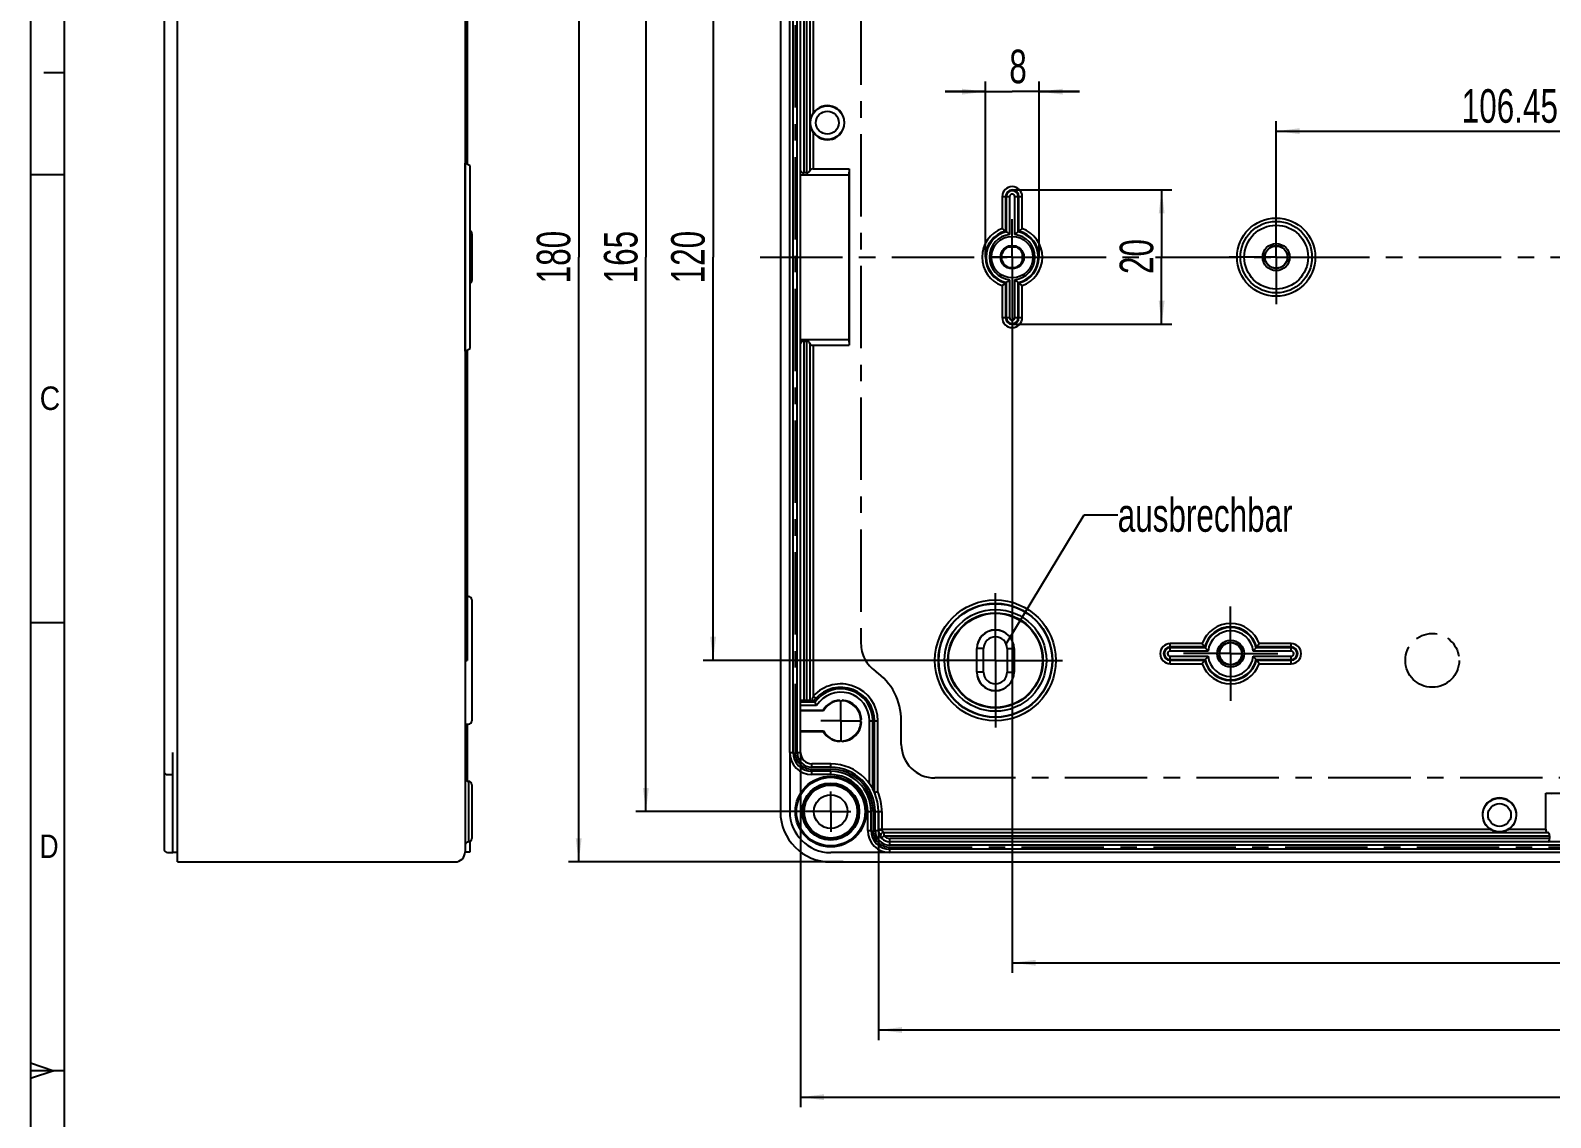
# Model space of a CAD drawing. Header units: millimetres. Extents: x 0 to 594, y 0 to 420.
# Drawn here: x 0 to 226.2, y 141.5 to 303.3 of the extents above; entities that cross this region are included whole.
import ezdxf

# ---------------------------------------------------------------- set-up
doc = ezdxf.new("R2010")
doc.units = ezdxf.units.MM
doc.header["$LTSCALE"] = 32.67
doc.linetypes.add('CENTER', pattern=[0.6, 0.375, -0.075, 0.075, -0.075])
doc.linetypes.add('PHANTOM', pattern=[0.8, 0.45, -0.05, 0.1, -0.05, 0.1, -0.05])
doc.layers.get('0').update_dxf_attribs({"linetype": 'CONTINUOUS'})
for name, color, linetype in [('AUSFORMSCHRAEGEN', 7, 'CONTINUOUS'), ('AUSW-EINSAETZE', 7, 'CONTINUOUS'), ('BEZUGSACHSEN', 7, 'CONTINUOUS'), ('DEFAULT_1', 7, 'CENTER'), ('RUNDUNGEN', 7, 'CONTINUOUS'), ('TEIL_STARTBEZUEGE', 7, 'CONTINUOUS'), ('TYPE', 7, 'CONTINUOUS'), ('ZEICHNUNGSBEMASSUNGEN', 7, 'CONTINUOUS')]:
    doc.layers.add(name, color=color, linetype=linetype)
doc.styles.get("Standard").update_dxf_attribs({"font": 'txt', "width": 0.7})
doc.styles.add('TEXTSTYLE_3', font='txt', dxfattribs={"width": 0.833333})
doc.styles.add('TEXTSTYLE_4', font='txt', dxfattribs={"width": 0.904762})
doc.dimstyles.new('DIMSTYLE_1', dxfattribs={"dimtxt": 5, "dimasz": 3.5, "dimexe": 1.5, "dimexo": 0, "dimgap": 1.25, "dimtad": 1, "dimdec": 3, "dimdsep": 46, "dimtxsty": 'Standard', "dimblk": '_FILLED', "dimblk1": '_FILLED', "dimblk2": '_FILLED', "dimcen": 0.09, "dimclrt": 5, "dimazin": 2, "dimtp": 0.3, "dimtm": 0.3, "dimtfac": 1, "dimtdec": 3, "dimtofl": 0, "dimtmove": 0, "dimatfit": 3, "dimldrblk": '_FILLED', "dimfxl": 1, "dimtolj": 1, "dimarcsym": 0})
doc.dimstyles.new('DIMSTYLE_12', dxfattribs={"dimtxt": 5, "dimasz": 3.5, "dimexe": 1.5, "dimexo": 0, "dimgap": 1.25, "dimtad": 1, "dimdsep": 46, "dimtxsty": 'Standard', "dimblk": '_FILLED', "dimblk1": '_FILLED', "dimblk2": '_FILLED', "dimcen": 0.09, "dimclrt": 5, "dimazin": 2, "dimtp": 0.5, "dimtm": 0.5, "dimtfac": 1, "dimtofl": 0, "dimtmove": 0, "dimatfit": 3, "dimldrblk": '_FILLED', "dimfxl": 1, "dimtolj": 1, "dimarcsym": 0})
doc.dimstyles.new('DIMSTYLE_2', dxfattribs={"dimtxt": 5, "dimasz": 3.5, "dimexe": 1.5, "dimexo": 0, "dimgap": 1.25, "dimtad": 1, "dimdec": 3, "dimdsep": 46, "dimtxsty": 'Standard', "dimblk": '_FILLED', "dimblk1": '_FILLED', "dimblk2": '_FILLED', "dimcen": 0.09, "dimclrt": 5, "dimazin": 2, "dimtp": 0.5, "dimtm": 0.5, "dimtfac": 1, "dimtdec": 3, "dimtofl": 0, "dimtmove": 0, "dimatfit": 3, "dimldrblk": '_FILLED', "dimfxl": 1, "dimtolj": 1, "dimarcsym": 0})
doc.dimstyles.new('DIMSTYLE_3', dxfattribs={"dimtxt": 5, "dimasz": 3.5, "dimexe": 1.5, "dimexo": 0, "dimgap": 1.25, "dimtad": 1, "dimdec": 0, "dimdsep": 46, "dimtxsty": 'Standard', "dimblk": '_FILLED', "dimblk1": '_FILLED', "dimblk2": '_FILLED', "dimcen": 0.09, "dimclrt": 5, "dimazin": 2, "dimtp": 0.2, "dimtm": 0.2, "dimtfac": 1, "dimtdec": 0, "dimtofl": 0, "dimtmove": 0, "dimatfit": 3, "dimldrblk": '_FILLED', "dimfxl": 1, "dimtolj": 1, "dimarcsym": 0})
doc.dimstyles.new('DIMSTYLE_4', dxfattribs={"dimtxt": 5, "dimasz": 3.5, "dimexe": 1.5, "dimexo": 0, "dimgap": 1.25, "dimtad": 1, "dimdec": 1, "dimdsep": 46, "dimtxsty": 'Standard', "dimblk": '_FILLED', "dimblk1": '_FILLED', "dimblk2": '_FILLED', "dimcen": 0.09, "dimclrt": 5, "dimazin": 2, "dimtp": 0.2, "dimtm": 0.2, "dimtfac": 1, "dimtdec": 1, "dimtofl": 0, "dimtmove": 0, "dimatfit": 3, "dimldrblk": '_FILLED', "dimfxl": 1, "dimtolj": 1, "dimarcsym": 0})
doc.dimstyles.get("Standard").update_dxf_attribs({"dimtxt": 5, "dimasz": 3.5, "dimexe": 1.5, "dimexo": 0, "dimtad": 1, "dimdsep": 46, "dimtxsty": 'Standard', "dimblk": '_FILLED', "dimblk1": '_FILLED', "dimblk2": '_FILLED', "dimcen": 0.09, "dimclrt": 5, "dimazin": 2, "dimtol": 1, "dimtp": 0.05, "dimtm": 0.05, "dimtfac": 1, "dimtofl": 0, "dimtmove": 0, "dimatfit": 3, "dimldrblk": '_FILLED', "dimfxl": 1, "dimtolj": 1, "dimarcsym": 0})

# ---------------------------------------------------------------- blocks, each defined once
blk = doc.blocks.new('_FILLED')
at = {"color": 0, "linetype": 'ByBlock'}
blk.add_solid([(0, 0), (-1, 0.125), (-1, -0.125)], dxfattribs=at)
blk = doc.blocks.new('*D5')
at = {"layer": 'ZEICHNUNGSBEMASSUNGEN', "color": 2, "linetype": 'Continuous', "transparency": 16777216}
for p, q in [((133.58, 329.57), (100.08, 329.57)), ((101.58, 329.57), (101.58, 269.57)), ((101.58, 209.57), (101.58, 269.57)), ((133.58, 209.57), (100.08, 209.57))]:
    blk.add_line(p, q, dxfattribs=at)
at = {"layer": 'ZEICHNUNGSBEMASSUNGEN', "color": 2, "linetype": 'Continuous', "transparency": 16777216, "xscale": 3.5, "yscale": 3.5, "zscale": 3.5}
for p, rotation in [((101.58, 329.57), 90), ((101.58, 209.57), 270)]:
    blk.add_blockref('_FILLED', p, dxfattribs=dict(at, rotation=rotation))
at = {"layer": 'ZEICHNUNGSBEMASSUNGEN', "color": 5, "linetype": 'Continuous', "transparency": 16777216, "insert": (95.33, 269.57), "char_height": 5, "width": 16.0714, "attachment_point": 2, "rotation": 90, "line_spacing_factor": 0.9}
blk.add_mtext('120', dxfattribs=at)
blk = doc.blocks.new('*D6')
at = {"layer": 'ZEICHNUNGSBEMASSUNGEN', "color": 2, "linetype": 'Continuous', "transparency": 16777216}
for p, q in [((111.58, 352.07), (90.08, 352.07)), ((91.58, 352.07), (91.58, 269.57)), ((91.58, 187.07), (91.58, 269.57)), ((116.08, 187.07), (90.08, 187.07))]:
    blk.add_line(p, q, dxfattribs=at)
at = {"layer": 'ZEICHNUNGSBEMASSUNGEN', "color": 2, "linetype": 'Continuous', "transparency": 16777216, "xscale": 3.5, "yscale": 3.5, "zscale": 3.5}
for p, rotation in [((91.58, 352.07), 90), ((91.58, 187.07), 270)]:
    blk.add_blockref('_FILLED', p, dxfattribs=dict(at, rotation=rotation))
at = {"layer": 'ZEICHNUNGSBEMASSUNGEN', "color": 5, "linetype": 'Continuous', "transparency": 16777216, "insert": (85.33, 269.57), "char_height": 5, "width": 15.5357, "attachment_point": 2, "rotation": 90, "line_spacing_factor": 0.9}
blk.add_mtext('165', dxfattribs=at)
blk = doc.blocks.new('*D7')
at = {"layer": 'ZEICHNUNGSBEMASSUNGEN', "color": 2, "linetype": 'Continuous', "transparency": 16777216}
for p, q in [((185.36, 276.57), (185.36, 289.81)), ((291.81, 276.57), (291.81, 289.81)), ((185.36, 288.31), (238.58, 288.31)), ((291.81, 288.31), (238.58, 288.31))]:
    blk.add_line(p, q, dxfattribs=at)
at = {"layer": 'ZEICHNUNGSBEMASSUNGEN', "color": 2, "linetype": 'Continuous', "transparency": 16777216, "xscale": 3.5, "yscale": 3.5, "zscale": 3.5, "rotation": 180}
blk.add_blockref('_FILLED', (185.36, 288.31), dxfattribs=at)
at = {"layer": 'ZEICHNUNGSBEMASSUNGEN', "color": 2, "linetype": 'Continuous', "transparency": 16777216, "xscale": 3.5, "yscale": 3.5, "zscale": 3.5}
blk.add_blockref('_FILLED', (291.81, 288.31), dxfattribs=at)
at = {"layer": 'ZEICHNUNGSBEMASSUNGEN', "color": 5, "linetype": 'Continuous', "transparency": 16777216, "insert": (220.13, 294.56), "char_height": 5, "width": 31.6071, "attachment_point": 2, "line_spacing_factor": 0.9}
blk.add_mtext('106.45', dxfattribs=at)
blk = doc.blocks.new('*D8')
at = {"layer": 'ZEICHNUNGSBEMASSUNGEN', "color": 2, "linetype": 'Continuous', "transparency": 16777216}
for p, q in [((146.08, 266.57), (146.08, 163.07)), ((331.08, 262.57), (331.08, 163.07)), ((146.08, 164.57), (238.58, 164.57)), ((331.08, 164.57), (238.58, 164.57))]:
    blk.add_line(p, q, dxfattribs=at)
at = {"layer": 'ZEICHNUNGSBEMASSUNGEN', "color": 2, "linetype": 'Continuous', "transparency": 16777216, "xscale": 3.5, "yscale": 3.5, "zscale": 3.5, "rotation": 180}
blk.add_blockref('_FILLED', (146.08, 164.57), dxfattribs=at)
at = {"layer": 'ZEICHNUNGSBEMASSUNGEN', "color": 2, "linetype": 'Continuous', "transparency": 16777216, "xscale": 3.5, "yscale": 3.5, "zscale": 3.5}
blk.add_blockref('_FILLED', (331.08, 164.57), dxfattribs=at)
at = {"layer": 'ZEICHNUNGSBEMASSUNGEN', "color": 5, "linetype": 'Continuous', "transparency": 16777216, "insert": (238.58, 170.82), "char_height": 5, "width": 15.5357, "attachment_point": 2, "line_spacing_factor": 0.9}
blk.add_mtext('185', dxfattribs=at)
blk = doc.blocks.new('*D9')
at = {"layer": 'ZEICHNUNGSBEMASSUNGEN', "color": 2, "linetype": 'Continuous', "transparency": 16777216}
for p, q in [((126.18, 187.07), (126.18, 153.07)), ((350.98, 187.07), (350.98, 153.07)), ((126.18, 154.57), (238.58, 154.57)), ((350.98, 154.57), (238.58, 154.57))]:
    blk.add_line(p, q, dxfattribs=at)
at = {"layer": 'ZEICHNUNGSBEMASSUNGEN', "color": 2, "linetype": 'Continuous', "transparency": 16777216, "xscale": 3.5, "yscale": 3.5, "zscale": 3.5, "rotation": 180}
blk.add_blockref('_FILLED', (126.18, 154.57), dxfattribs=at)
at = {"layer": 'ZEICHNUNGSBEMASSUNGEN', "color": 2, "linetype": 'Continuous', "transparency": 16777216, "xscale": 3.5, "yscale": 3.5, "zscale": 3.5}
blk.add_blockref('_FILLED', (350.98, 154.57), dxfattribs=at)
at = {"layer": 'ZEICHNUNGSBEMASSUNGEN', "color": 5, "linetype": 'Continuous', "transparency": 16777216, "insert": (238.58, 160.82), "char_height": 5, "width": 27.8571, "attachment_point": 2, "line_spacing_factor": 0.9}
blk.add_mtext('224.8', dxfattribs=at)
blk = doc.blocks.new('*D11')
at = {"layer": 'ZEICHNUNGSBEMASSUNGEN', "color": 2, "linetype": 'Continuous', "transparency": 16777216}
for p, q in [((114.58, 195.87), (114.58, 143.07)), ((362.58, 195.87), (362.58, 143.07)), ((114.58, 144.57), (238.58, 144.57)), ((362.58, 144.57), (238.58, 144.57))]:
    blk.add_line(p, q, dxfattribs=at)
at = {"layer": 'ZEICHNUNGSBEMASSUNGEN', "color": 2, "linetype": 'Continuous', "transparency": 16777216, "xscale": 3.5, "yscale": 3.5, "zscale": 3.5, "rotation": 180}
blk.add_blockref('_FILLED', (114.58, 144.57), dxfattribs=at)
at = {"layer": 'ZEICHNUNGSBEMASSUNGEN', "color": 2, "linetype": 'Continuous', "transparency": 16777216, "xscale": 3.5, "yscale": 3.5, "zscale": 3.5}
blk.add_blockref('_FILLED', (362.58, 144.57), dxfattribs=at)
at = {"layer": 'ZEICHNUNGSBEMASSUNGEN', "color": 5, "linetype": 'Continuous', "transparency": 16777216, "insert": (238.58, 150.82), "char_height": 5, "width": 17.6786, "attachment_point": 2, "line_spacing_factor": 0.9}
blk.add_mtext('248', dxfattribs=at)
blk = doc.blocks.new('*D14')
at = {"layer": 'ZEICHNUNGSBEMASSUNGEN', "color": 2, "linetype": 'Continuous', "transparency": 16777216}
for p, q in [((146.08, 279.56), (169.82, 279.56)), ((168.32, 279.56), (168.32, 269.57)), ((168.32, 259.57), (168.32, 269.57)), ((146.08, 259.57), (169.82, 259.57))]:
    blk.add_line(p, q, dxfattribs=at)
at = {"layer": 'ZEICHNUNGSBEMASSUNGEN', "color": 2, "linetype": 'Continuous', "transparency": 16777216, "xscale": 3.5, "yscale": 3.5, "zscale": 3.5}
for p, rotation in [((168.32, 279.56), 90), ((168.32, 259.57), 270)]:
    blk.add_blockref('_FILLED', p, dxfattribs=dict(at, rotation=rotation))
at = {"layer": 'ZEICHNUNGSBEMASSUNGEN', "color": 5, "linetype": 'Continuous', "transparency": 16777216, "insert": (162.07, 269.65), "char_height": 5, "width": 11.7857, "attachment_point": 2, "rotation": 90, "line_spacing_factor": 0.9}
blk.add_mtext('20', dxfattribs=at)
blk = doc.blocks.new('*D15')
at = {"layer": 'ZEICHNUNGSBEMASSUNGEN', "color": 2, "linetype": 'Continuous', "transparency": 16777216}
for p, q in [((142.09, 294.19), (136.09, 294.19)), ((136.09, 294.19), (146.08, 294.19)), ((142.09, 269.57), (142.09, 295.69)), ((156.08, 294.19), (146.08, 294.19)), ((150.08, 269.57), (150.08, 295.69)), ((150.08, 294.19), (156.08, 294.19))]:
    blk.add_line(p, q, dxfattribs=at)
at = {"layer": 'ZEICHNUNGSBEMASSUNGEN', "color": 2, "linetype": 'Continuous', "transparency": 16777216, "xscale": 3.5, "yscale": 3.5, "zscale": 3.5}
blk.add_blockref('_FILLED', (142.09, 294.19), dxfattribs=at)
at = {"layer": 'ZEICHNUNGSBEMASSUNGEN', "color": 2, "linetype": 'Continuous', "transparency": 16777216, "xscale": 3.5, "yscale": 3.5, "zscale": 3.5, "rotation": 180}
blk.add_blockref('_FILLED', (150.08, 294.19), dxfattribs=at)
at = {"layer": 'ZEICHNUNGSBEMASSUNGEN', "color": 5, "linetype": 'Continuous', "transparency": 16777216, "insert": (146.95, 300.44), "char_height": 5, "width": 5.8929, "attachment_point": 2, "line_spacing_factor": 0.9}
blk.add_mtext('8', dxfattribs=at)
blk = doc.blocks.new('*D41')
at = {"color": 2, "linetype": 'Continuous', "transparency": 16777216}
for p, q in [((118.6, 359.57), (80.08, 359.57)), ((81.58, 359.57), (81.58, 269.57)), ((81.58, 179.57), (81.58, 269.57)), ((120.94, 179.57), (80.08, 179.57))]:
    blk.add_line(p, q, dxfattribs=at)
at = {"color": 2, "linetype": 'Continuous', "transparency": 16777216, "xscale": 3.5, "yscale": 3.5, "zscale": 3.5}
for p, rotation in [((81.58, 359.57), 90), ((81.58, 179.57), 270)]:
    blk.add_blockref('_FILLED', p, dxfattribs=dict(at, rotation=rotation))
at = {"color": 5, "linetype": 'Continuous', "transparency": 16777216, "insert": (75.33, 269.57), "char_height": 5, "width": 16.0714, "attachment_point": 2, "rotation": 90, "line_spacing_factor": 0.9}
blk.add_mtext('180', dxfattribs=at)

msp = doc.modelspace()

# ---------------------------------------------------------------- linework, layer by layer
at = {"color": 2, "linetype": 'Continuous'}
for p, q in [((0, 420), (0, 0)), ((5, 297), (2, 297)), ((5, 281.8366), (0, 281.8366)), ((5, 215.1666), (0, 215.1666)), ((0, 149.67), (3.5, 148.5)), ((3.5, 148.5), (0, 147.33)), ((4.9988, 148.4978), (0, 148.4966))]:
    msp.add_line(p, q, dxfattribs=at)
at = {"color": 7, "linetype": 'Continuous'}
for p, q in [((5, 415), (5, 5)), ((64.9802, 329.5664), (64.9802, 283.3983)), ((64.6802, 255.5612), (64.6802, 283.5715)), ((65.4302, 283.1385), (64.6802, 283.5715)), ((65.4302, 255.9942), (65.4302, 283.1385)), ((144.4744, 270.2263), (144.4744, 268.9064)), ((144.5594, 269.0822), (144.5594, 270.0505)), ((146.7443, 271.1764), (145.4245, 271.1764)), ((145.6003, 271.0914), (146.5685, 271.0914)), ((147.6094, 269.0822), (147.6094, 270.0505)), ((147.6944, 270.2263), (147.6944, 268.9064)), ((146.7443, 267.9564), (145.4245, 267.9564)), ((145.6003, 268.0414), (146.5685, 268.0414)), ((64.6802, 255.5612), (65.4302, 255.9942)), ((64.9802, 255.7344), (64.9802, 209.5664)), ((141.8344, 207.8164), (141.8344, 211.3164)), ((145.3344, 211.3164), (145.3344, 207.8164)), ((64.6802, 209.8664), (64.9802, 209.8664)), ((64.6802, 209.5664), (64.9802, 209.5664)), ((64.9802, 200.0753), (64.9802, 194.014)), ((64.6802, 197.5428), (64.9802, 197.5428)), ((21.1802, 180.9664), (21.1802, 195.8664)), ((64.6802, 196.5345), (64.9802, 196.5345)), ((64.6802, 195.9164), (64.9802, 195.9164)), ((64.6802, 195.6164), (64.9802, 195.6164)), ((112.9844, 195.8664), (112.9844, 187.0664)), ((64.6802, 194.4845), (64.9802, 194.4845)), ((64.6802, 194.014), (64.9802, 194.014)), ((64.9802, 194.002), (64.9802, 191.604)), ((21.8802, 180.9664), (21.1802, 180.9664)), ((64.6802, 181.0664), (65.4302, 181.0664)), ((65.4302, 181.0664), (65.4302, 182.6431))]:
    msp.add_line(p, q, dxfattribs=at)
for centre, radius in [((118.5844, 289.5664), 1.7), ((146.0844, 269.5664), 1.74), ((178.5844, 210.5664), 2), ((119.0844, 187.0664), 2.5)]:
    msp.add_circle(centre, radius, dxfattribs=at)
for centre, radius, start, end in [((146.0844, 269.5664), 1.6, 107.612439, 162.387561), ((146.0844, 269.5664), 1.6, 17.612439, 72.387561), ((146.0844, 269.5664), 1.6, 197.612439, 252.387561), ((146.0844, 269.5664), 1.6, 287.612439, 342.387561), ((143.5844, 211.3164), 1.75, 0, 180), ((143.5844, 207.8164), 1.75, 180, 360), ((119.0844, 187.0664), 6.1, 180, 270)]:
    msp.add_arc(centre, radius, start, end, dxfattribs=at)
for centre, start_param, end_param in [((115.0844, 282.3937), 3.14159265, 4.71238898), ((115.0844, 256.739), 1.57079633, 3.14159265)]:
    msp.add_ellipse(centre, major_axis=(0.5, 0), ratio=0.57735027, start_param=start_param, end_param=end_param, dxfattribs=at)
for points, knots in [([(144.5594, 270.0505), (144.5525, 270.0663), (144.5258, 270.1257), (144.4967, 270.184), (144.4744, 270.2263)], [0, 0, 0, 0, 0.26518567, 1, 1, 1, 1]), ([(145.4245, 271.1764), (145.4382, 271.1692), (145.496, 271.1393), (145.5548, 271.1112), (145.6003, 271.0914)], [0, 0, 0, 0, 0.23708837, 1, 1, 1, 1]), ([(146.5685, 271.0914), (146.5844, 271.0983), (146.6437, 271.125), (146.702, 271.1541), (146.7443, 271.1764)], [0, 0, 0, 0, 0.26518567, 1, 1, 1, 1]), ([(147.6944, 270.2263), (147.6872, 270.2126), (147.6574, 270.1548), (147.6293, 270.096), (147.6094, 270.0505)], [0, 0, 0, 0, 0.23708837, 1, 1, 1, 1]), ([(144.4744, 268.9064), (144.4816, 268.9201), (144.5115, 268.9779), (144.5396, 269.0367), (144.5594, 269.0822)], [0, 0, 0, 0, 0.23708837, 1, 1, 1, 1]), ([(145.6003, 268.0414), (145.5845, 268.0345), (145.5251, 268.0077), (145.4668, 267.9786), (145.4245, 267.9564)], [0, 0, 0, 0, 0.26518567, 1, 1, 1, 1]), ([(146.7443, 267.9564), (146.7307, 267.9636), (146.6729, 267.9934), (146.6141, 268.0215), (146.5685, 268.0414)], [0, 0, 0, 0, 0.23708837, 1, 1, 1, 1]), ([(147.6094, 269.0822), (147.6163, 269.0664), (147.6431, 269.0071), (147.6722, 268.9488), (147.6944, 268.9064)], [0, 0, 0, 0, 0.26518567, 1, 1, 1, 1])]:
    msp.add_open_spline(points, degree=3, knots=knots, dxfattribs=at)
at = {"layer": 'AUSFORMSCHRAEGEN', "color": 9, "linetype": 'Continuous'}
for p, q in [((115.0844, 335.5576), (115.0844, 282.105)), ((115.4844, 335.5576), (115.4844, 282.105)), ((116.4844, 288.1342), (116.4844, 282.6824)), ((115.0844, 257.0277), (115.0844, 203.5751)), ((115.4844, 257.0277), (115.4844, 203.5751)), ((141.8344, 211.3164), (140.8082, 211.3164)), ((145.3344, 211.3164), (146.3606, 211.3164)), ((141.8344, 207.8164), (140.8082, 207.8164)), ((145.3344, 207.8164), (146.3606, 207.8164)), ((220.0166, 184.4664), (225.4684, 184.4664))]:
    msp.add_line(p, q, dxfattribs=at)
at = {"layer": 'AUSFORMSCHRAEGEN', "color": 7, "linetype": 'Continuous'}
for p, q in [((115.9844, 335.562), (115.9844, 282.3937)), ((114.5844, 281.8164), (121.7844, 281.8164)), ((116.4844, 282.6824), (121.8106, 282.6824)), ((121.8106, 282.6824), (121.7844, 281.8164)), ((121.7844, 281.8164), (121.7844, 257.3164)), ((121.8106, 282.6824), (121.8106, 256.4503)), ((114.5844, 257.3164), (121.7844, 257.3164)), ((115.9844, 256.739), (115.9844, 203.5707)), ((116.4844, 256.4503), (121.8106, 256.4503)), ((121.7844, 257.3164), (121.8106, 256.4503)), ((64.9802, 219.0611), (65.1889, 219.0575)), ((140.8082, 207.8164), (140.8082, 211.3164)), ((140.8344, 207.8164), (140.8344, 211.3164)), ((146.3344, 211.3164), (146.3344, 207.8164)), ((146.3606, 211.3164), (146.3606, 207.8164)), ((115.4844, 203.5751), (115.0844, 203.5751)), ((120.4025, 203.6483), (120.5844, 203.4664)), ((120.5844, 203.4664), (120.7663, 203.6483)), ((114.5844, 202.1536), (117.9364, 202.1536)), ((117.9863, 202.0664), (114.5844, 202.0664)), ((117.9364, 202.1536), (117.9863, 202.0664)), ((64.6802, 200.0664), (65.1889, 200.0753)), ((114.5844, 199.0664), (117.9863, 199.0664)), ((117.9364, 198.9791), (117.9863, 199.0664)), ((123.6663, 200.7483), (123.4844, 200.5664)), ((123.4844, 200.5664), (123.6663, 200.3845)), ((114.5844, 198.9791), (117.9364, 198.9791)), ((120.5844, 197.6664), (120.4025, 197.4845)), ((120.7663, 197.4845), (120.5844, 197.6664)), ((225.4684, 189.7926), (251.7004, 189.7926)), ((225.4684, 189.7926), (226.3344, 189.7664)), ((225.4684, 184.4664), (225.4684, 189.7926))]:
    msp.add_line(p, q, dxfattribs=at)
for centre, radius in [((118.5844, 289.5664), 2.5), ((143.5844, 209.5664), 8.4302), ((143.5844, 209.5664), 7), ((178.5844, 210.5664), 1.7003), ((178.5844, 210.5664), 1.65), ((119.0844, 187.0664), 5.2588), ((119.0844, 187.0664), 5.1), ((218.5844, 186.5664), 2.5)]:
    msp.add_circle(centre, radius, dxfattribs=at)
for centre, radius, start, end in [((118.5844, 289.5664), 2.5419, 214.294111, 145.705889), ((143.5844, 211.3164), 2.7762, 0, 180), ((143.5844, 211.3164), 2.75, 0, 180), ((143.5844, 207.8164), 2.7762, 180, 360), ((143.5844, 207.8164), 2.75, 180, 360), ((120.5844, 200.5664), 3.0873, 93.377882, 149.060436), ((120.5844, 200.5664), 3.0873, 3.377882, 86.622118), ((120.5844, 200.5664), 3, 93.299412, 150), ((120.5844, 200.5664), 3, 1.879376, 86.65084), ((120.5844, 200.5664), 3, 210, 266.700588), ((120.5844, 200.5664), 3, 271.879376, 356.650743), ((120.5844, 200.5664), 3.0873, 273.377882, 356.622118), ((120.5844, 200.5664), 3.0873, 210.939564, 266.622118), ((218.5844, 186.5664), 2.5419, 304.294111, 235.705889)]:
    msp.add_arc(centre, radius, start, end, dxfattribs=at)
for centre, start_param, end_param in [((115.0844, 203.5707), 1.57079633, 3.14159265), ((115.4844, 203.5707), 0, 1.57079633)]:
    msp.add_ellipse(centre, major_axis=(0.5, 0), ratio=0.00872687, start_param=start_param, end_param=end_param, dxfattribs=at)
for points, knots in [([(116.4844, 288.1342), (116.2032, 288.5465), (115.8909, 289.5664), (116.2032, 290.5862), (116.4844, 290.9986)], [0, 0, 0, 0, 0.49999151, 1, 1, 1, 1]), ([(218.5844, 184.029), (218.3323, 184.029), (217.8244, 184.1021), (217.361, 184.324), (217.1522, 184.4664)], [0, 0, 0, 0, 0.49939308, 1, 1, 1, 1]), ([(220.0166, 184.4664), (219.8078, 184.324), (219.3444, 184.1021), (218.8365, 184.029), (218.5844, 184.029)], [0, 0, 0, 0, 0.50058841, 1, 1, 1, 1])]:
    msp.add_open_spline(points, degree=3, knots=knots, dxfattribs=at)
at = {"layer": 'AUSW-EINSAETZE', "color": 2, "linetype": 'CENTER'}
for p, q in [((64.6802, 344.4208), (64.6802, 181.0664)), ((123.5844, 327.0664), (123.5844, 212.0664)), ((129.5844, 197.0664), (129.5844, 200.5772)), ((342.5844, 192.0664), (134.5844, 192.0664))]:
    msp.add_line(p, q, dxfattribs=at)
for centre, radius, start, end in [((128.5844, 212.0664), 5, 180, 235.150095), ((120.5844, 200.5772), 9, 0, 55.150095), ((134.5844, 197.0664), 5, 180, 270)]:
    msp.add_arc(centre, radius, start, end, dxfattribs=at)
at = {"layer": 'BEZUGSACHSEN', "color": 7, "linetype": 'CENTER'}
for p, q in [((185.3594, 269.5664), (185.3594, 276.5664)), ((146.0844, 269.5664), (146.0844, 275.2244)), ((146.0844, 269.5664), (143.0844, 269.5664)), ((146.0844, 269.5664), (146.0844, 266.5663)), ((146.0844, 269.5664), (149.0844, 269.5664)), ((185.3594, 269.5664), (178.3594, 269.5664)), ((185.3594, 269.5664), (185.3594, 262.5664)), ((185.3594, 269.5664), (192.3594, 269.5664))]:
    msp.add_line(p, q, dxfattribs=at)
at = {"layer": 'BEZUGSACHSEN', "color": 7, "linetype": 'Continuous'}
for centre, radius in [((185.3594, 269.5664), 4.75), ((146.0844, 269.5664), 3.09), ((185.3594, 269.5664), 2.0087), ((185.3594, 269.5664), 1.7), ((185.3594, 269.5664), 1.65), ((119.0844, 187.0664), 4.25), ((119.0844, 187.0664), 4.2), ((218.5844, 186.5664), 1.7)]:
    msp.add_circle(centre, radius, dxfattribs=at)
at = {"layer": 'DEFAULT_1', "color": 2, "linetype": 'CENTER'}
for p, q in [((113.7844, 343.2664), (113.7844, 195.8664)), ((116.2844, 193.3664), (119.0844, 193.3664)), ((125.3844, 187.0664), (125.3844, 184.2664)), ((127.8844, 181.7664), (349.2844, 181.7664))]:
    msp.add_line(p, q, dxfattribs=at)
at = {"layer": 'DEFAULT_1', "color": 7, "linetype": 'CENTER'}
for p, q in [((143.5844, 209.5664), (143.5844, 219.5664)), ((178.5844, 210.5664), (178.5844, 217.5664)), ((178.5844, 210.5664), (171.5844, 210.5664)), ((178.5844, 210.5664), (178.5844, 203.5664)), ((178.5844, 210.5664), (185.5844, 210.5664)), ((143.5844, 209.5664), (133.5844, 209.5664)), ((143.5844, 209.5664), (143.5844, 199.5664)), ((143.5844, 209.5664), (153.5844, 209.5664)), ((120.5844, 200.5664), (120.5844, 203.5665)), ((120.5844, 200.5664), (117.5843, 200.5664)), ((120.5844, 200.5664), (120.5844, 197.5663)), ((120.5844, 200.5664), (123.5845, 200.5664)), ((119.0844, 187.0664), (119.0844, 190.0665)), ((119.0844, 187.0664), (116.0843, 187.0664)), ((119.0844, 187.0664), (119.0844, 184.0663)), ((119.0844, 187.0664), (122.0845, 187.0664))]:
    msp.add_line(p, q, dxfattribs=at)
at = {"layer": 'DEFAULT_1', "color": 2, "linetype": 'CENTER'}
for centre, radius, start, end in [((116.2844, 195.8664), 2.5, 180, 270), ((119.0844, 187.0664), 6.3, 0, 90), ((127.8844, 184.2664), 2.5, 180, 270)]:
    msp.add_arc(centre, radius, start, end, dxfattribs=at)
at = {"layer": 'RUNDUNGEN', "color": 7, "linetype": 'Continuous'}
for p, q in [((19.8802, 357.6664), (19.8802, 181.4664)), ((21.8802, 179.5664), (21.8802, 359.5664)), ((111.5844, 352.0664), (111.5844, 187.0664)), ((64.6802, 346.3221), (64.6802, 181.0664)), ((112.9844, 195.8664), (112.9844, 343.2664)), ((114.5844, 195.8664), (114.5844, 343.2664)), ((115.4844, 282.105), (115.0844, 282.105)), ((65.6802, 273.0575), (65.6802, 266.0753)), ((115.4844, 257.0277), (115.0844, 257.0277)), ((65.6802, 218.5567), (65.6802, 200.5752)), ((116.7054, 203.3281), (114.5844, 203.3281)), ((116.3343, 203.5664), (116.2316, 203.567)), ((116.7054, 203.3281), (116.5864, 203.5624)), ((125.3461, 190.4131), (125.3461, 200.5664)), ((125.5801, 189.9328), (125.5801, 200.5664)), ((20.3802, 192.5664), (21.1802, 192.5664)), ((119.0844, 194.1664), (116.2844, 194.1664)), ((119.0844, 192.5664), (116.2844, 192.5664)), ((65.1802, 191.5576), (65.1802, 188.3315)), ((65.6802, 191.0576), (65.6802, 183.0752)), ((65.1802, 188.3315), (65.1715, 187.0664)), ((65.1715, 187.0664), (65.1802, 185.8013)), ((65.1802, 185.8013), (65.1802, 182.5752)), ((124.5844, 184.2664), (124.5844, 187.0664)), ((126.1844, 184.2664), (126.1844, 187.0664)), ((126.99, 183.9664), (225.7571, 183.9664)), ((226.0457, 183.4664), (226.0457, 183.0664)), ((20.3802, 180.9664), (21.1802, 180.9664)), ((358.0844, 180.9664), (119.0844, 180.9664)), ((349.2844, 182.5664), (127.8844, 182.5664)), ((21.8802, 179.5664), (63.1802, 179.5664)), ((119.0844, 179.5664), (358.0844, 179.5664))]:
    msp.add_line(p, q, dxfattribs=at)
at = {"layer": 'RUNDUNGEN', "color": 9, "linetype": 'Continuous'}
for p, q in [((113.4844, 195.8664), (113.4844, 343.2664)), ((114.0844, 195.8664), (114.0844, 343.2664)), ((116.4844, 334.9068), (116.4844, 290.9986)), ((144.5931, 278.5664), (144.5931, 273.8029)), ((144.5931, 278.5664), (145.698, 278.5664)), ((145.093, 278.5664), (145.093, 273.4327)), ((145.198, 278.5664), (145.198, 273.3503)), ((145.698, 278.5664), (145.698, 272.9307)), ((146.4709, 272.9307), (146.4709, 278.5664)), ((146.4709, 278.5664), (147.5758, 278.5664)), ((146.9708, 273.3503), (146.9708, 278.5664)), ((147.0758, 273.4327), (147.0758, 278.5664)), ((147.5758, 273.8029), (147.5758, 278.5664)), ((144.5931, 265.3299), (144.5931, 260.5664)), ((145.093, 265.7), (145.093, 260.5664)), ((145.198, 265.7824), (145.198, 260.5664)), ((145.698, 266.202), (145.698, 260.5664)), ((146.4709, 260.5664), (146.4709, 266.202)), ((146.9708, 260.5664), (146.9708, 265.7824)), ((147.0758, 260.5664), (147.0758, 265.7)), ((147.5758, 260.5664), (147.5758, 265.3299)), ((144.5931, 260.5664), (145.698, 260.5664)), ((146.4709, 260.5664), (147.5758, 260.5664)), ((116.4844, 256.4503), (116.4844, 204.2259)), ((169.5844, 210.9528), (169.5844, 212.0577)), ((174.3479, 212.0577), (169.5844, 212.0577)), ((174.7181, 211.5578), (169.5844, 211.5578)), ((174.8005, 211.4528), (169.5844, 211.4528)), ((175.2201, 210.9528), (169.5844, 210.9528)), ((187.5844, 210.9528), (181.9488, 210.9528)), ((187.5844, 211.4528), (182.3684, 211.4528)), ((187.5844, 211.5578), (182.4508, 211.5578)), ((187.5844, 212.0577), (182.8209, 212.0577)), ((187.5844, 210.9528), (187.5844, 212.0577)), ((169.5844, 209.075), (169.5844, 210.1799)), ((169.5844, 210.1799), (175.2201, 210.1799)), ((169.5844, 209.68), (174.8005, 209.68)), ((169.5844, 209.5749), (174.7181, 209.5749)), ((169.5844, 209.075), (174.3479, 209.075)), ((181.9488, 210.1799), (187.5844, 210.1799)), ((182.3684, 209.68), (187.5844, 209.68)), ((182.4508, 209.5749), (187.5844, 209.5749)), ((182.8209, 209.075), (187.5844, 209.075)), ((187.5844, 209.075), (187.5844, 210.1799)), ((116.4844, 204.2259), (116.8574, 203.893)), ((116.9724, 202.8281), (114.5844, 202.8281)), ((124.8462, 191.2152), (124.8462, 200.5664)), ((124.8462, 200.5664), (126.0801, 200.5664)), ((126.0801, 190.0364), (126.0801, 200.5664)), ((112.9844, 195.8664), (113.4844, 195.8664)), ((114.0844, 195.8664), (114.5844, 195.8664)), ((116.2844, 193.6664), (116.2844, 194.1664)), ((119.0844, 193.6664), (116.2844, 193.6664)), ((116.2844, 192.5664), (116.2844, 193.0664)), ((119.0844, 193.0664), (116.2844, 193.0664)), ((119.0844, 193.6664), (119.0844, 194.1664)), ((119.0844, 192.5664), (119.0844, 193.0664)), ((124.5844, 187.0664), (125.0844, 187.0664)), ((125.0844, 184.2664), (125.0844, 187.0664)), ((125.6844, 184.2664), (125.6844, 187.0664)), ((125.6844, 187.0664), (126.6844, 187.0664)), ((126.6844, 187.0664), (126.6844, 184.3664)), ((124.5844, 184.2664), (125.0844, 184.2664)), ((125.6844, 184.2664), (126.1844, 184.2664)), ((126.1844, 184.4664), (217.1522, 184.4664)), ((126.6173, 183.133), (126.99, 183.4664)), ((126.99, 183.9664), (126.99, 183.4664)), ((126.99, 183.4664), (226.0457, 183.4664)), ((127.8844, 182.0664), (127.8844, 183.0664)), ((226.0457, 183.0664), (127.8844, 183.0664)), ((349.2844, 182.0664), (127.8844, 182.0664)), ((127.8844, 180.9664), (127.8844, 181.4664)), ((349.2844, 181.4664), (127.8844, 181.4664))]:
    msp.add_line(p, q, dxfattribs=at)
for centre, radius in [((185.3594, 269.5664), 5.8206), ((185.3594, 269.5664), 5.3225), ((143.5844, 209.5664), 8.9913), ((143.5844, 209.5664), 8.4914), ((143.5844, 209.5664), 7.5786), ((143.5844, 209.5664), 7.0787), ((119.0844, 187.0664), 3.9505)]:
    msp.add_circle(centre, radius, dxfattribs=at)
at = {"layer": 'RUNDUNGEN', "color": 7, "linetype": 'Continuous'}
msp.add_circle((119.0844, 187.0664), 4.1505, dxfattribs=at)
at = {"layer": 'RUNDUNGEN', "color": 9, "linetype": 'Continuous'}
for centre, radius, start, end in [((146.0844, 278.5664), 1.4913, 0, 180), ((146.0844, 278.5664), 0.9914, 0, 180), ((146.0844, 278.5664), 0.8864, 0, 180), ((146.0844, 278.5664), 0.3865, 0, 180), ((146.0844, 269.5664), 4.4913, 109.3932, 250.6068), ((146.0844, 269.5664), 4.4913, 289.3932, 70.6068), ((146.0844, 269.5664), 3.9914, 104.382184, 255.617816), ((146.0844, 269.5664), 3.8864, 103.183787, 256.816213), ((146.0844, 269.5664), 3.3865, 96.552912, 263.447088), ((146.0844, 269.5664), 3.3865, 276.552912, 83.447088), ((146.0844, 269.5664), 3.8864, 283.183787, 76.816213), ((146.0844, 269.5664), 3.9914, 284.382184, 75.617816), ((146.0844, 260.5664), 1.4913, 180, 360), ((146.0844, 260.5664), 0.9914, 180, 360), ((146.0844, 260.5664), 0.8864, 180, 360), ((146.0844, 260.5664), 0.3865, 180, 360), ((178.5844, 210.5664), 4.4913, 19.3932, 160.6068), ((178.5844, 210.5664), 3.9914, 14.382184, 165.617816), ((178.5844, 210.5664), 3.8864, 13.183787, 166.816213), ((178.5844, 210.5664), 3.3865, 6.552912, 173.447088), ((169.5844, 210.5664), 1.4913, 90, 270), ((169.5844, 210.5664), 0.9914, 90, 270), ((169.5844, 210.5664), 0.8864, 90, 270), ((169.5844, 210.5664), 0.3865, 90, 270), ((187.5844, 210.5664), 1.4913, 270, 90), ((187.5844, 210.5664), 0.9914, 270, 90), ((187.5844, 210.5664), 0.8864, 270, 90), ((187.5844, 210.5664), 0.3865, 270, 90), ((178.5844, 210.5664), 4.4913, 199.3932, 340.6068), ((178.5844, 210.5664), 3.9914, 194.382184, 345.617816), ((178.5844, 210.5664), 3.8864, 193.183787, 346.816213), ((178.5844, 210.5664), 3.3865, 186.552912, 353.447088), ((120.5844, 200.5664), 5.4956, 0, 138.248835), ((123.4132, 201.213), 7.5576, 161.106539, 161.852013), ((122.8298, 201.4178), 6.9392, 157.44355, 161.146446), ((122.2112, 201.6708), 6.271, 155.954844, 157.410185), ((120.5844, 200.5664), 4.2617, 0, 147.946707), ((116.2844, 195.8664), 2.7999, 180, 270), ((116.2844, 195.8664), 2.2, 180, 270), ((119.0844, 187.0664), 6.6, 0, 90), ((119.0844, 187.0664), 6, 0, 90), ((119.0844, 187.0664), 7.6, 0, 23.003497), ((127.8844, 184.2664), 2.7999, 180, 270), ((127.8844, 184.2664), 2.2, 180, 270), ((127.8844, 184.2664), 1.2, 221.810315, 270)]:
    msp.add_arc(centre, radius, start, end, dxfattribs=at)
at = {"layer": 'RUNDUNGEN', "color": 7, "linetype": 'Continuous'}
for centre, radius, start, end in [((136.6597, 262.5664), 13.7548, 52.185092, 54.776506), ((155.5091, 262.5664), 13.7548, 125.223494, 127.814908), ((65.1802, 273.0576), 0.5, 359.990351, 59.999703), ((137.2686, 263.348), 12.7641, 51.593893, 52.193087), ((154.9003, 263.348), 12.7641, 127.806913, 128.406107), ((65.1802, 266.0752), 0.5, 300.000297, 0.009649), ((136.6597, 276.5663), 13.7548, 305.223494, 307.814908), ((137.2686, 275.7847), 12.7641, 307.806913, 308.406107), ((154.9003, 275.7847), 12.7641, 231.593893, 232.193087), ((155.5091, 276.5663), 13.7548, 232.185092, 234.776506), ((65.1802, 218.5576), 0.5, 359.999599, 88.999992), ((185.5844, 219.9911), 13.7548, 215.223494, 217.814908), ((184.8028, 219.3822), 12.7641, 217.806913, 218.406107), ((172.3661, 219.3822), 12.7641, 321.593893, 322.193087), ((171.5845, 219.9911), 13.7548, 322.185092, 324.776506), ((185.5844, 201.1417), 13.7548, 142.185092, 144.776506), ((184.8028, 201.7505), 12.7641, 141.593893, 142.193087), ((172.3661, 201.7505), 12.7641, 37.806913, 38.406107), ((171.5845, 201.1417), 13.7548, 35.223494, 37.814908), ((120.641, 200.5129), 5.0734, 141.793564, 143.053186), ((120.6672, 200.4924), 5.1067, 138.24793, 141.793792), ((120.5844, 200.5664), 4.7617, 0, 144.550613), ((120.5844, 200.5664), 4.9957, 0, 138.248835), ((116.0767, 165.9078), 37.6594, 89.477649, 89.608077), ((133.873, 212.1738), 19.3125, 207.259985, 208.941592), ((65.1802, 200.5752), 0.5, 271.000008, 0.000401), ((116.2844, 195.8664), 3.3, 180, 270), ((116.2844, 195.8664), 1.7, 180, 270), ((20.3802, 193.0664), 0.5, 180, 270), ((119.0844, 187.0664), 7.1, 0, 90), ((119.0844, 187.0664), 5.5, 0, 90), ((65.1802, 192.0577), 0.5, 180.000959, 270), ((65.1802, 191.0576), 0.5, 359.999221, 90), ((119.0844, 187.0664), 7.5, 180, 270), ((127.8844, 184.2664), 3.3, 180, 270), ((127.8844, 184.2664), 1.7, 180, 270), ((126.99, 183.4664), 0.5, 90, 221.810315), ((20.3802, 181.4664), 0.5, 180, 270), ((63.1802, 181.0664), 1.5, 270, 360), ((65.1802, 182.075), 0.5, 90, 179.999041), ((65.1802, 183.0752), 0.5, 270, 0.000779)]:
    msp.add_arc(centre, radius, start, end, dxfattribs=at)
for centre, major_axis, start_param, end_param in [((115.4844, 282.3937), (0.5, 0), -1.57079633, 0), ((116.4844, 282.3937), (0.5, 0), 1.57079633, 3.14159265), ((115.4844, 256.739), (0.5, 0), 0, 1.57079633), ((116.4844, 256.739), (0.5, 0), 3.14159265, 4.71238898), ((225.7571, 184.4664), (0, 0.5), -4.71238898, -3.14159265), ((225.7571, 183.4664), (0, 0.5), -1.57079633, 0), ((225.7571, 183.0664), (0, 0.5), -3.14159265, -1.57079633)]:
    msp.add_ellipse(centre, major_axis=major_axis, ratio=0.57735027, start_param=start_param, end_param=end_param, dxfattribs=at)
for points, knots in [([(145.198, 273.3503), (145.2157, 273.3363), (145.3859, 273.2007), (145.5524, 273.0605), (145.698, 272.9307)], [0, 0, 0, 0, 0.10380803, 1, 1, 1, 1]), ([(146.9708, 273.3503), (146.9531, 273.3363), (146.7829, 273.2007), (146.6164, 273.0605), (146.4709, 272.9307)], [0, 0, 0, 0, 0.10380803, 1, 1, 1, 1]), ([(145.198, 265.7824), (145.2157, 265.7964), (145.3859, 265.932), (145.5524, 266.0723), (145.698, 266.202)], [0, 0, 0, 0, 0.10380803, 1, 1, 1, 1]), ([(146.9708, 265.7824), (146.9531, 265.7964), (146.7829, 265.932), (146.6164, 266.0723), (146.4709, 266.202)], [0, 0, 0, 0, 0.10380803, 1, 1, 1, 1]), ([(174.8005, 211.4528), (174.8145, 211.4351), (174.95, 211.2649), (175.0903, 211.0984), (175.2201, 210.9528)], [0, 0, 0, 0, 0.10380803, 1, 1, 1, 1]), ([(182.3684, 211.4528), (182.3543, 211.4351), (182.2188, 211.2649), (182.0785, 211.0984), (181.9488, 210.9528)], [0, 0, 0, 0, 0.10380803, 1, 1, 1, 1]), ([(174.8005, 209.68), (174.8145, 209.6977), (174.95, 209.8679), (175.0903, 210.0344), (175.2201, 210.1799)], [0, 0, 0, 0, 0.10380803, 1, 1, 1, 1]), ([(182.3684, 209.68), (182.3543, 209.6977), (182.2188, 209.8679), (182.0785, 210.0344), (181.9488, 210.1799)], [0, 0, 0, 0, 0.10380803, 1, 1, 1, 1]), ([(116.2316, 203.567), (116.1976, 203.5671), (116.1375, 203.5677), (116.0669, 203.5679), (116.0252, 203.5694), (116.0027, 203.5686), (115.9934, 203.5715), (115.9844, 203.5693), (115.9844, 203.5707)], [0, 0, 0, 0, 0.41257904, 0.73211291, 0.84783313, 0.93165392, 0.98265913, 1, 1, 1, 1]), ([(116.5426, 203.5641), (116.5343, 203.5643), (116.4935, 203.565), (116.4526, 203.5654), (116.42, 203.5657)], [0, 0, 0, 0, 0.20173652, 1, 1, 1, 1]), ([(116.5864, 203.5624), (116.5846, 203.566), (116.5649, 203.5596), (116.5532, 203.5639), (116.5426, 203.5641)], [0, 0, 0, 0, 0.27117286, 1, 1, 1, 1]), ([(125.5801, 189.9328), (125.5815, 189.9295), (125.6001, 189.9395), (125.6243, 189.9397), (125.6732, 189.9536), (125.734, 189.965), (125.8092, 189.9809), (125.9257, 190.0046), (126.0173, 190.0236), (126.0801, 190.0364)], [0, 0, 0, 0, 0.02107916, 0.08030074, 0.17458521, 0.29998807, 0.45138665, 0.62339995, 1, 1, 1, 1])]:
    msp.add_open_spline(points, degree=3, knots=knots, dxfattribs=at)
at = {"layer": 'RUNDUNGEN', "color": 9, "linetype": 'Continuous'}
for points, knots in [([(126.2514, 184.3164), (126.3102, 184.3368), (126.4557, 184.3588), (126.601, 184.3664), (126.6844, 184.3664)], [0, 0, 0, 0, 0.42709127, 1, 1, 1, 1]), ([(126.6844, 184.3664), (126.6844, 184.308), (126.7119, 184.2216), (126.7769, 184.1324), (126.8307, 184.0778), (126.881, 184.0352), (126.9381, 183.9989), (126.9533, 183.9841), (126.9958, 183.9656), (126.99, 183.9664)], [0, 0, 0, 0, 0.33339644, 0.48743003, 0.63190436, 0.76478959, 0.88047131, 0.96632647, 1, 1, 1, 1])]:
    msp.add_open_spline(points, degree=3, knots=knots, dxfattribs=at)
at = {"layer": 'TEIL_STARTBEZUEGE', "color": 7, "linetype": 'CENTER'}
msp.add_line((108.5844, 269.5664), (367.7435, 269.5664), dxfattribs=at)
at = {"layer": 'TYPE', "color": 8, "linetype": 'PHANTOM'}
msp.add_circle((208.5844, 209.5664), 4, dxfattribs=at)

# ---------------------------------------------------------------- texts
at = {"color": 5, "linetype": 'Continuous', "char_height": 3.493164, "attachment_point": 1, "line_spacing_factor": 0.9}
for s, insert, width, style in [('\\Q0.000018724;C', (1.38, 250.3198), 4.366455, 'TEXTSTYLE_4'), ('\\Q0.000018724;D', (1.38, 183.6498), 4.740723, 'TEXTSTYLE_3')]:
    msp.add_mtext(s, dxfattribs=dict(at, insert=insert, width=width, style=style))
at = {"color": 5, "linetype": 'Continuous', "insert": (161.7783, 233.6995), "char_height": 5, "width": 57.321429, "attachment_point": 1, "line_spacing_factor": 0.9}
msp.add_mtext('ausbrechbar', dxfattribs=at)

# ---------------------------------------------------------------- dimensions: what is measured, and where the dimension line sits
at = {"color": 2, "linetype": 'Continuous'}
dim = msp.add_linear_dim(base=(81.5844, 359.5664), p1=(120.9434, 179.5664), p2=(118.5962, 359.5664), angle=90, dimstyle='DIMSTYLE_12', dxfattribs=at)
dim.commit()
dim.dimension.update_dxf_attribs({"geometry": '*D41', "text_midpoint": (81.5844, 268.8521), "dimtype": 160})
at = {"layer": 'ZEICHNUNGSBEMASSUNGEN', "color": 2, "linetype": 'Continuous'}
for base, p1, p2, angle, dimstyle, picture, middle in [((91.5844, 187.0664), (111.5844, 352.0664), (116.0843, 187.0664), 270, 'DIMSTYLE_2', '*D6', (91.5844, 268.8521)), ((101.5844, 209.5664), (133.5844, 329.5664), (133.5844, 209.5664), 270, 'DIMSTYLE_1', '*D5', (101.5844, 268.8521)), ((185.3594, 288.3111), (291.8094, 276.5664), (185.3594, 276.5664), 180, 'DIMSTYLE_1', '*D7', (219.4136, 288.3111)), ((168.3152, 259.5749), (146.0844, 279.5578), (146.0844, 259.5749), 270, 'DIMSTYLE_3', '*D14', (168.3152, 268.9335))]:
    dim = msp.add_linear_dim(base=base, p1=p1, p2=p2, angle=angle, dimstyle=dimstyle, dxfattribs=at)
    dim.commit()
    dim.dimension.update_dxf_attribs({"geometry": picture, "text_midpoint": middle, "dimtype": 160})
for base, p1, p2, dimstyle, picture, middle in [((150.0758, 294.1932), (142.093, 269.5664), (150.0758, 269.5664), 'DIMSTYLE_4', '*D15', (146.2342, 294.1932)), ((331.0844, 164.5664), (146.0844, 266.5663), (331.0844, 262.5664), 'DIMSTYLE_2', '*D8', (237.8701, 164.5664)), ((362.5844, 144.5664), (114.5844, 195.8664), (362.5844, 195.8664), 'DIMSTYLE_2', '*D11', (237.8701, 144.5664)), ((350.9844, 154.5664), (126.1844, 187.0664), (350.9844, 187.0664), 'DIMSTYLE_2', '*D9', (237.8701, 154.5664))]:
    dim = msp.add_linear_dim(base=base, p1=p1, p2=p2, dimstyle=dimstyle, dxfattribs=at)
    dim.commit()
    dim.dimension.update_dxf_attribs({"geometry": picture, "text_midpoint": middle, "dimtype": 160})

# ---------------------------------------------------------------- leaders
at = {"color": 2, "linetype": 'Continuous'}
msp.add_leader([(145.1922, 212.0074), (156.7783, 231.1995), (161.7783, 231.1995)], dimstyle='Standard', override={"dimtad": 0, "dimldrblk": 'NONE'}, dxfattribs=at)

doc.saveas('drawing.dxf')
